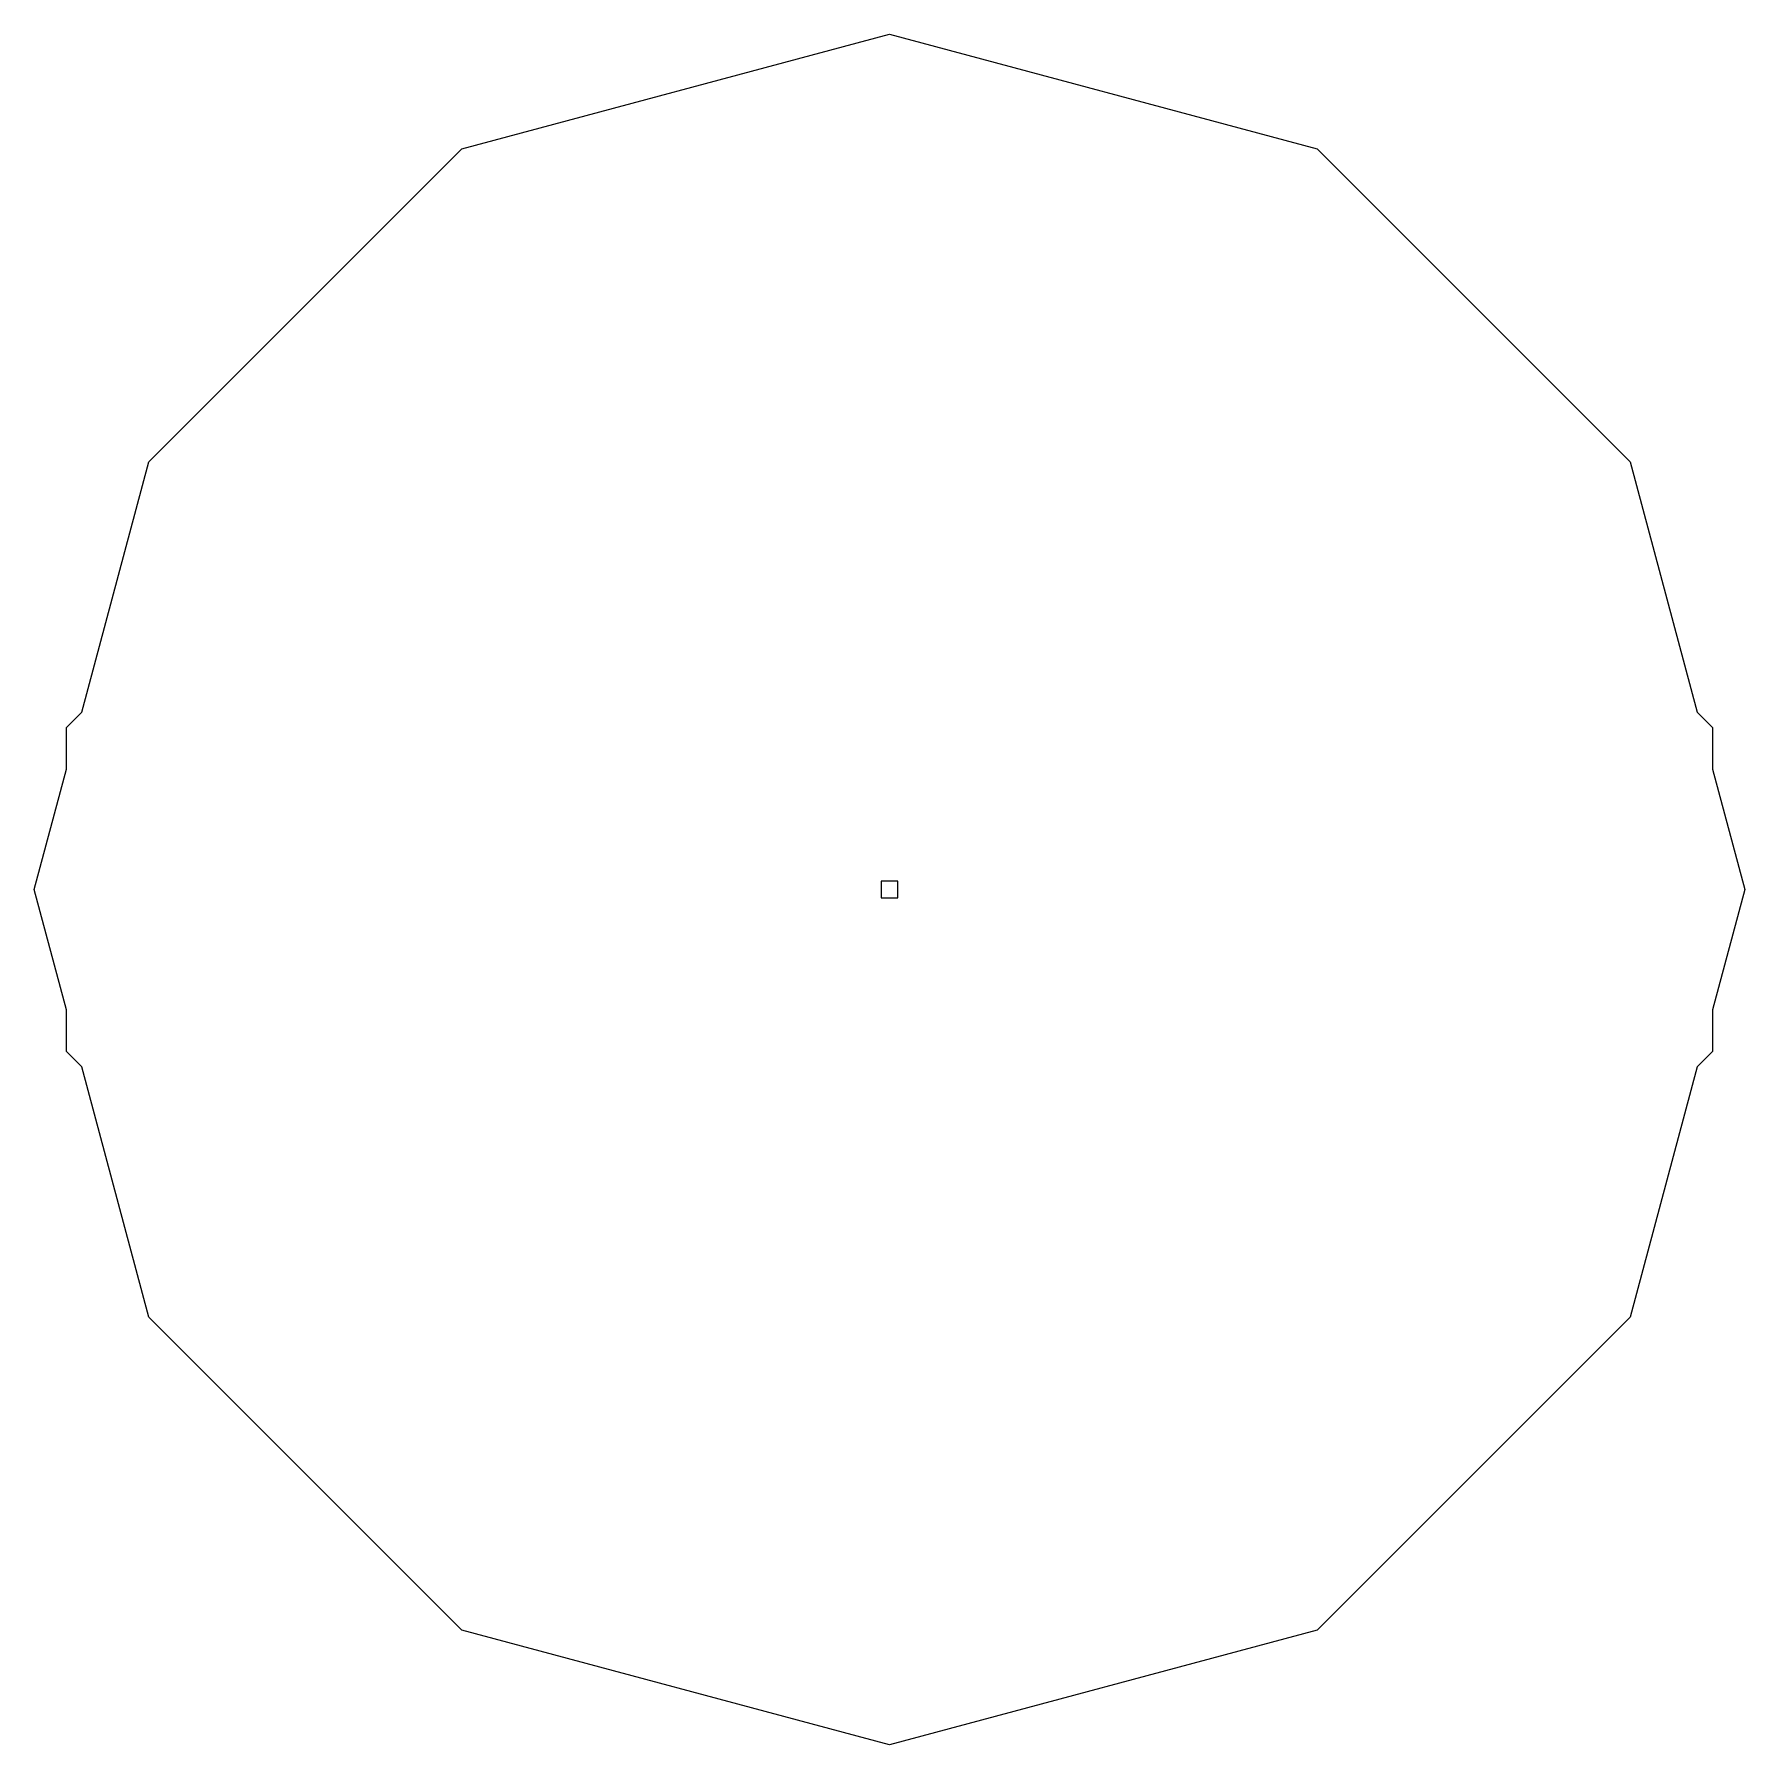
# Model space of a CAD drawing. Header units: millimetres. Extents: x 60 to 220, y -152 to -53.
# Drawn here: x 99.5226 to 99.7246, y -89.454 to -89.252 of the extents above; entities that cross this region are included whole.
import ezdxf

# ---------------------------------------------------------------- set-up
doc = ezdxf.new("R2010")
doc.units = ezdxf.units.MM
doc.layers.add('F.Silkscreen', color=41, linetype='CONTINUOUS', true_color=0xf2eda1)

msp = doc.modelspace()

# ---------------------------------------------------------------- linework, layer by layer
at = {"layer": 'F.Silkscreen', "linetype": 'CONTINUOUS'}
for p, q in [((99.5731, -89.265531), (99.6236, -89.252)), ((99.6236, -89.252), (99.6741, -89.265531)), ((99.536131, -89.3025), (99.5731, -89.265531)), ((99.6741, -89.265531), (99.711069, -89.3025)), ((99.52821, -89.332061), (99.536131, -89.3025)), ((99.711069, -89.3025), (99.718989, -89.332061)), ((99.526406, -89.333866), (99.52821, -89.332061)), ((99.718989, -89.332061), (99.720794, -89.333866)), ((99.526406, -89.338795), (99.526406, -89.333866)), ((99.720794, -89.333866), (99.720794, -89.338795)), ((99.5226, -89.353), (99.526406, -89.338795)), ((99.720794, -89.338795), (99.7246, -89.353)), ((99.6246, -89.352), (99.6226, -89.352)), ((99.6226, -89.352), (99.6226, -89.353)), ((99.6246, -89.353), (99.6246, -89.352)), ((99.526406, -89.367204), (99.5226, -89.353)), ((99.6226, -89.353), (99.6226, -89.354)), ((99.6226, -89.354), (99.6246, -89.354)), ((99.6246, -89.354), (99.6246, -89.353)), ((99.7246, -89.353), (99.720794, -89.367204)), ((99.526406, -89.372134), (99.526406, -89.367204)), ((99.720794, -89.367204), (99.720794, -89.372134)), ((99.52821, -89.373938), (99.526406, -89.372134)), ((99.720794, -89.372134), (99.718989, -89.373938)), ((99.536131, -89.4035), (99.52821, -89.373938)), ((99.718989, -89.373938), (99.711069, -89.4035)), ((99.5731, -89.440469), (99.536131, -89.4035)), ((99.711069, -89.4035), (99.6741, -89.440469)), ((99.6236, -89.454), (99.5731, -89.440469)), ((99.6741, -89.440469), (99.6236, -89.454))]:
    msp.add_line(p, q, dxfattribs=at)

doc.saveas('drawing.dxf')
